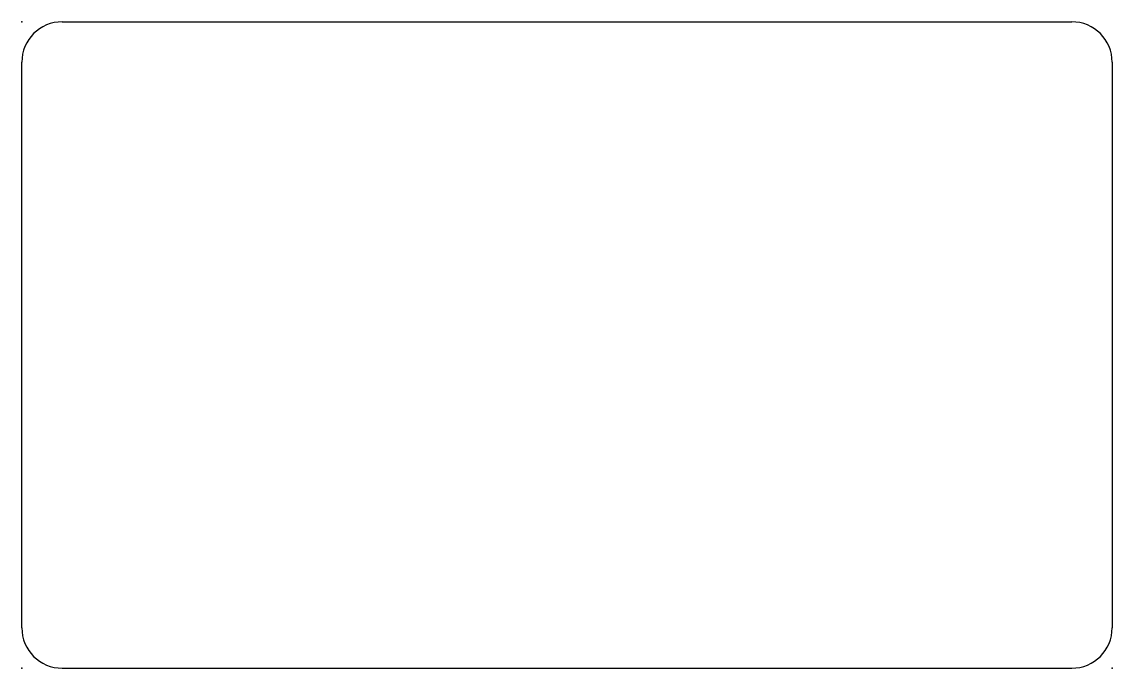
# Model space of a CAD drawing. Header units: millimetres. Extents: x 0 to 67.5, y 0 to 40.
import ezdxf

# ---------------------------------------------------------------- set-up
doc = ezdxf.new("R2010")
doc.units = ezdxf.units.MM
doc.header["$MEASUREMENT"] = 0
doc.layers.add('stm32 clone v4_edge cuts', color=7, linetype='Continuous')

msp = doc.modelspace()

# ---------------------------------------------------------------- linework, layer by layer
at = {"layer": 'stm32 clone v4_edge cuts'}
for p, q in [((2.5, 40), (65, 40)), ((0, 2.5), (0, 37.5)), ((67.5, 37.5), (67.5, 2.5)), ((2.5, 0), (65, 0))]:
    msp.add_line(p, q, dxfattribs=at)
for centre, start, end in [((2.5, 37.5), 90, 180), ((65, 37.5), 0, 90), ((2.5, 2.5), 180, 270), ((65, 2.5), 270, 360)]:
    msp.add_arc(centre, 2.5, start, end, dxfattribs=at)
for p in [(0, 40), (0, 0), (0, 0), (67.5, 0)]:
    msp.add_point(p, dxfattribs=at)

doc.saveas('drawing.dxf')
